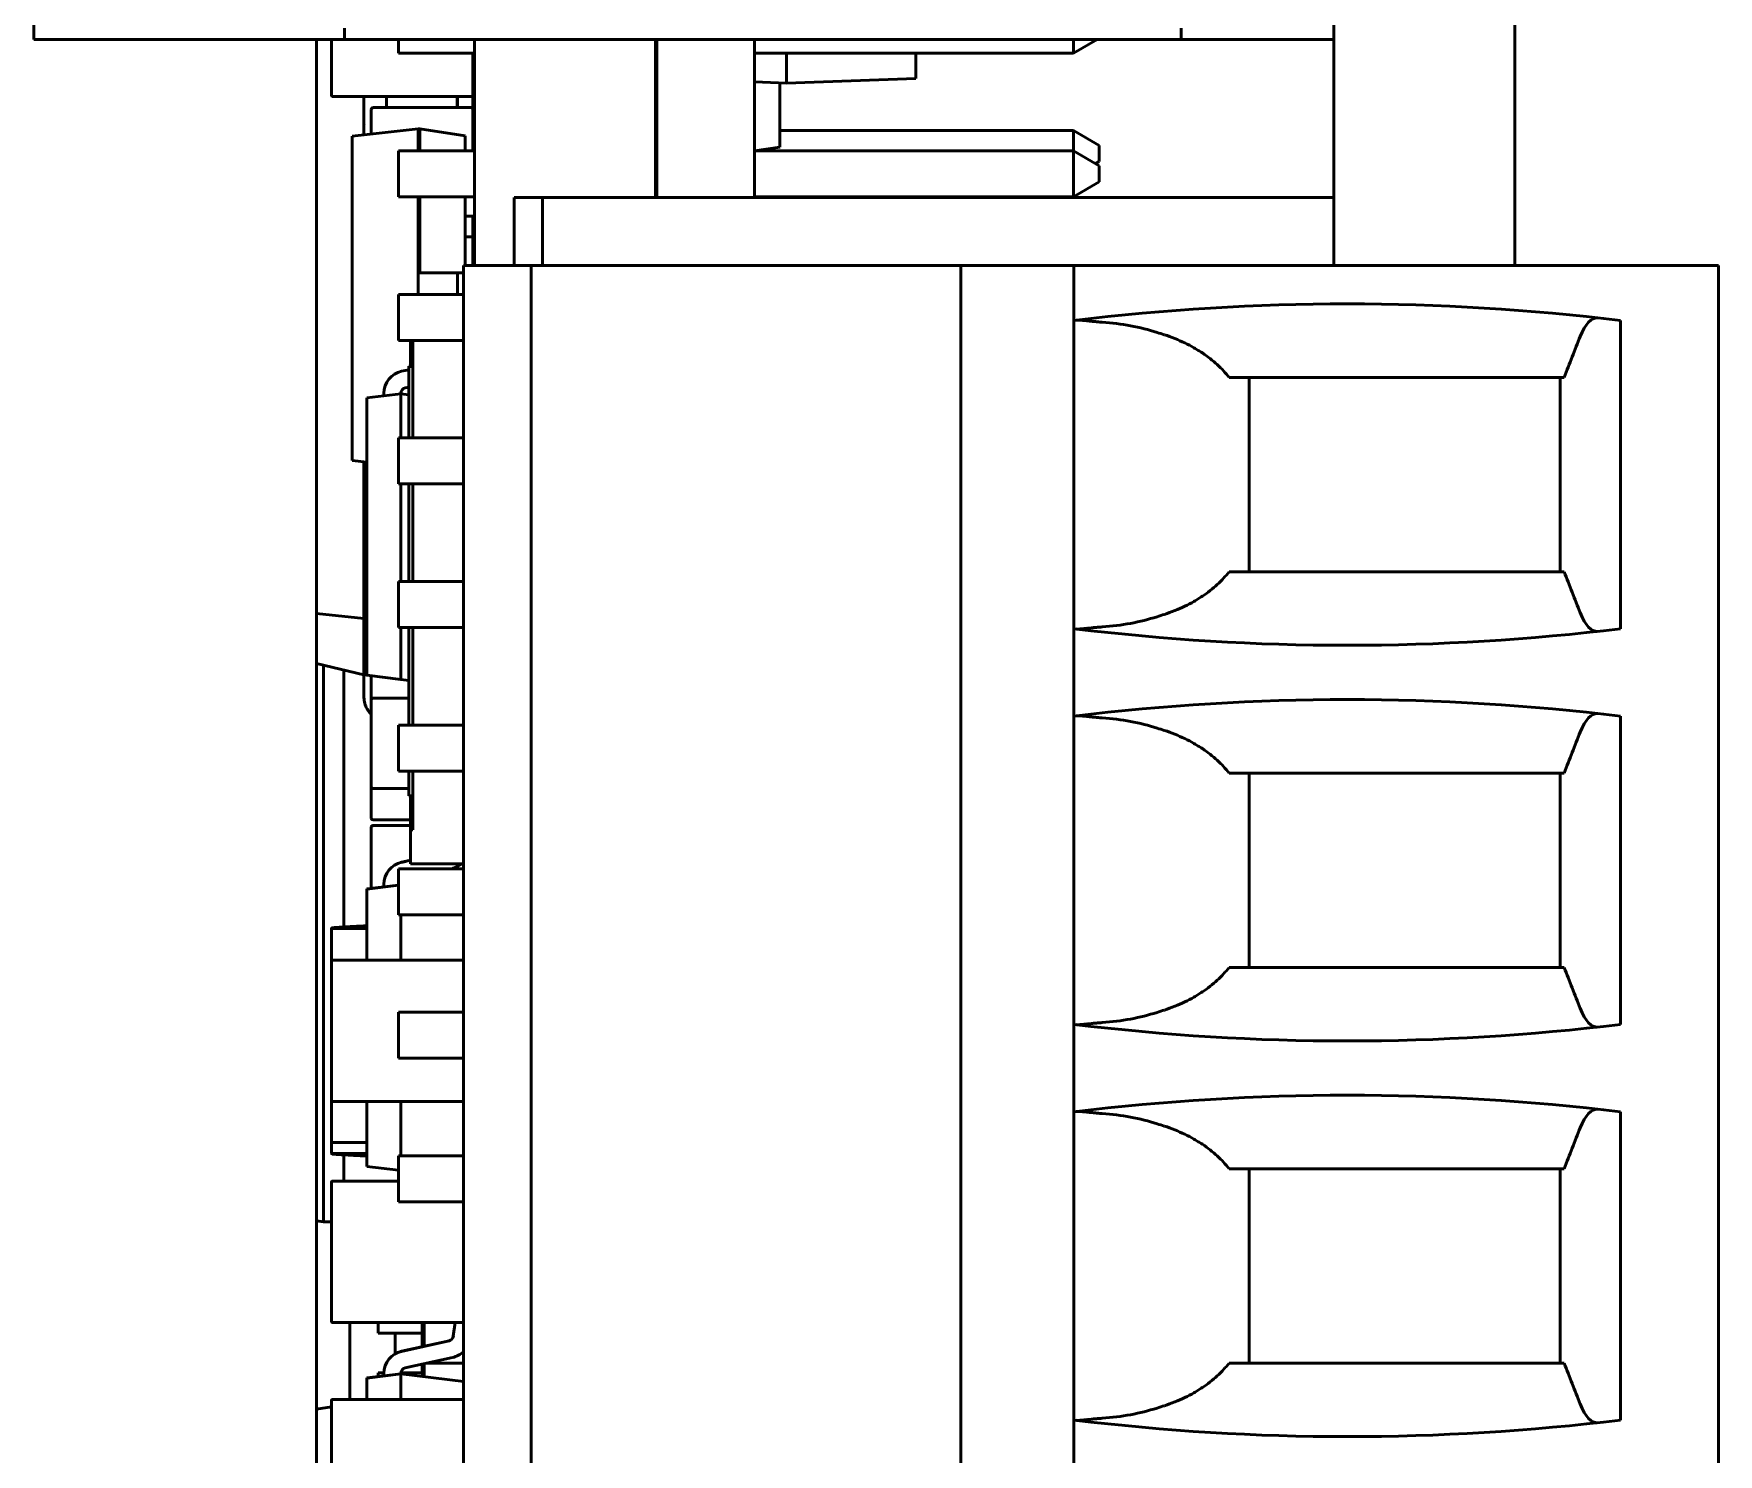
# Model space of a CAD drawing. Header units: millimetres. Extents: x 3118 to 4801, y 919 to 1849.
# Drawn here: x 3488.56 to 3503.46, y 1602.72 to 1615.29 of the extents above; entities that cross this region are included whole.
import ezdxf

# ---------------------------------------------------------------- set-up
doc = ezdxf.new("R2010")
doc.units = ezdxf.units.MM
doc.header["$LTSCALE"] = 1.8
doc.layers.add('외형선(ISO)', color=7, linetype='Continuous', lineweight=50)

msp = doc.modelspace()

# ---------------------------------------------------------------- linework, layer by layer
at = {"layer": '외형선(ISO)'}
for p, q in [((3501.66, 1640.527), (3501.66, 1613.237)), ((3488.56, 1615.237), (3488.56, 1618.512)), ((3500.06, 1615.237), (3500.06, 1616.437)), ((3491.31, 1615.237), (3491.31, 1615.337)), ((3498.71, 1615.237), (3498.71, 1615.337)), ((3488.56, 1615.237), (3491.31, 1615.237)), ((3491.06, 1615.237), (3491.06, 1595.227)), ((3491.195, 1615.237), (3491.195, 1614.737)), ((3491.31, 1615.237), (3492.11, 1615.237)), ((3491.786, 1615.237), (3491.786, 1615.114)), ((3492.11, 1615.237), (3497.91, 1615.237)), ((3492.457, 1613.237), (3492.457, 1615.237)), ((3494.06, 1613.837), (3494.06, 1615.237)), ((3494.072, 1615.237), (3494.072, 1613.837)), ((3494.935, 1615.237), (3494.935, 1613.837)), ((3497.755, 1615.237), (3497.755, 1615.114)), ((3497.967, 1615.237), (3497.755, 1615.114)), ((3497.91, 1615.237), (3498.71, 1615.237)), ((3498.71, 1615.237), (3500.06, 1615.237)), ((3500.06, 1613.837), (3500.06, 1615.237)), ((3492.457, 1615.114), (3491.786, 1615.114)), ((3492.445, 1614.737), (3492.445, 1615.114)), ((3494.072, 1615.114), (3494.06, 1615.114)), ((3497.755, 1615.114), (3494.935, 1615.114)), ((3495.218, 1615.114), (3495.218, 1614.851)), ((3496.361, 1615.114), (3496.361, 1614.89)), ((3496.361, 1614.89), (3495.218, 1614.851)), ((3492.44, 1614.732), (3491.2, 1614.732)), ((3491.481, 1614.732), (3491.481, 1614.491)), ((3491.681, 1614.732), (3491.681, 1614.633)), ((3492.306, 1614.732), (3492.306, 1614.633)), ((3492.308, 1614.633), (3492.308, 1614.732)), ((3492.445, 1614.737), (3492.445, 1614.617)), ((3494.935, 1614.86), (3495.218, 1614.851)), ((3495.16, 1614.853), (3495.16, 1614.282)), ((3491.545, 1614.617), (3491.545, 1614.617)), ((3491.545, 1614.401), (3491.545, 1614.617)), ((3492.429, 1614.633), (3491.561, 1614.633)), ((3491.561, 1614.633), (3492.429, 1614.633)), ((3491.561, 1614.633), (3491.561, 1614.633)), ((3492.429, 1614.633), (3491.561, 1614.633)), ((3491.561, 1614.633), (3491.561, 1614.633)), ((3492.429, 1614.633), (3492.429, 1614.633)), ((3492.429, 1614.633), (3492.429, 1614.633)), ((3492.445, 1614.617), (3492.445, 1614.617)), ((3492.445, 1614.617), (3492.445, 1614.251)), ((3491.377, 1614.382), (3491.961, 1614.447)), ((3491.961, 1614.446), (3491.377, 1614.382)), ((3491.481, 1614.394), (3491.481, 1614.49)), ((3491.484, 1614.497), (3491.484, 1614.497)), ((3491.961, 1614.447), (3491.974, 1614.447)), ((3491.961, 1614.446), (3491.961, 1614.447)), ((3491.974, 1614.446), (3491.961, 1614.446)), ((3491.961, 1614.446), (3491.961, 1614.251)), ((3491.974, 1614.447), (3492.377, 1614.384)), ((3491.974, 1614.446), (3491.974, 1614.447)), ((3491.974, 1614.446), (3491.974, 1614.251)), ((3492.377, 1614.384), (3491.974, 1614.446)), ((3492.445, 1614.5), (3492.445, 1614.5)), ((3492.455, 1614.251), (3492.455, 1614.49)), ((3495.16, 1614.431), (3497.755, 1614.431)), ((3497.755, 1614.431), (3495.16, 1614.431)), ((3495.16, 1614.43), (3497.755, 1614.43)), ((3497.755, 1614.43), (3495.16, 1614.43)), ((3497.755, 1614.431), (3497.755, 1614.43)), ((3497.755, 1614.431), (3497.755, 1614.431)), ((3497.983, 1614.299), (3497.755, 1614.431)), ((3497.755, 1614.431), (3497.983, 1614.299)), ((3497.755, 1614.43), (3497.755, 1614.251)), ((3497.755, 1614.43), (3497.755, 1614.43)), ((3497.755, 1614.43), (3497.983, 1614.298)), ((3497.983, 1614.298), (3497.755, 1614.43)), ((3491.377, 1611.511), (3491.377, 1614.382)), ((3491.377, 1614.382), (3491.377, 1614.382)), ((3492.377, 1614.384), (3492.377, 1614.251)), ((3492.377, 1614.384), (3492.377, 1614.384)), ((3495.16, 1614.282), (3494.938, 1614.251)), ((3497.983, 1614.299), (3497.983, 1614.299)), ((3497.983, 1614.299), (3497.983, 1614.298)), ((3497.983, 1614.298), (3497.983, 1614.298)), ((3497.983, 1614.298), (3497.983, 1614.156)), ((3492.457, 1614.251), (3491.786, 1614.251)), ((3491.786, 1614.251), (3492.457, 1614.251)), ((3491.786, 1614.251), (3491.786, 1613.844)), ((3491.786, 1614.251), (3491.786, 1614.251)), ((3491.786, 1614.251), (3492.457, 1614.251)), ((3492.457, 1614.251), (3491.786, 1614.251)), ((3491.786, 1614.251), (3491.786, 1614.251)), ((3491.786, 1614.251), (3491.786, 1614.251)), ((3494.072, 1614.251), (3494.06, 1614.251)), ((3494.06, 1614.251), (3494.072, 1614.251)), ((3494.06, 1614.251), (3494.072, 1614.251)), ((3494.072, 1614.251), (3494.06, 1614.251)), ((3494.935, 1614.251), (3497.755, 1614.251)), ((3497.755, 1614.251), (3494.935, 1614.251)), ((3494.935, 1614.251), (3497.755, 1614.251)), ((3497.755, 1614.251), (3494.935, 1614.251)), ((3497.755, 1614.251), (3497.755, 1613.844)), ((3497.755, 1614.251), (3497.755, 1614.251)), ((3497.755, 1614.251), (3497.983, 1614.119)), ((3497.755, 1614.251), (3497.755, 1614.251)), ((3497.755, 1614.251), (3497.983, 1614.119)), ((3497.983, 1614.119), (3497.755, 1614.251)), ((3497.755, 1614.251), (3497.755, 1614.251)), ((3497.983, 1614.119), (3497.755, 1614.251)), ((3497.983, 1614.156), (3497.952, 1614.138)), ((3497.983, 1614.119), (3497.983, 1614.119)), ((3497.983, 1614.119), (3497.983, 1614.119)), ((3497.983, 1614.119), (3497.983, 1614.119)), ((3497.983, 1614.119), (3497.983, 1613.976)), ((3497.983, 1613.976), (3497.755, 1613.844)), ((3492.457, 1613.844), (3491.786, 1613.844)), ((3491.961, 1613.844), (3491.961, 1613.171)), ((3491.974, 1613.844), (3491.974, 1613.171)), ((3492.377, 1613.844), (3492.377, 1613.237)), ((3492.81, 1613.837), (3493.06, 1613.837)), ((3492.81, 1613.237), (3492.81, 1613.837)), ((3493.06, 1613.237), (3493.06, 1613.837)), ((3493.06, 1613.837), (3493.16, 1613.837)), ((3500.06, 1613.837), (3493.16, 1613.837)), ((3494.072, 1613.844), (3494.06, 1613.844)), ((3494.071, 1613.844), (3494.07, 1613.837)), ((3497.755, 1613.844), (3494.935, 1613.844)), ((3500.06, 1613.837), (3500.06, 1613.237)), ((3492.445, 1613.672), (3492.445, 1613.237)), ((3492.445, 1613.49), (3492.377, 1613.49)), ((3492.445, 1613.49), (3492.377, 1613.49)), ((3492.445, 1613.49), (3492.425, 1613.49)), ((3492.425, 1613.49), (3492.425, 1613.49)), ((3492.445, 1613.49), (3492.425, 1613.49)), ((3492.445, 1613.49), (3492.445, 1613.49)), ((3492.445, 1613.237), (3492.445, 1613.49)), ((3492.445, 1613.49), (3492.445, 1613.49)), ((3492.445, 1613.49), (3492.445, 1613.49)), ((3492.36, 1613.237), (3492.66, 1613.237)), ((3492.36, 1599.037), (3492.36, 1613.237)), ((3492.66, 1613.237), (3492.96, 1613.237)), ((3492.96, 1599.037), (3492.96, 1613.237)), ((3492.96, 1613.237), (3496.76, 1613.237)), ((3496.76, 1599.037), (3496.76, 1613.237)), ((3496.76, 1613.237), (3497.26, 1613.237)), ((3497.26, 1613.237), (3497.46, 1613.237)), ((3497.46, 1613.237), (3497.76, 1613.237)), ((3497.76, 1613.237), (3503.46, 1613.237)), ((3497.76, 1613.237), (3497.76, 1599.037)), ((3503.46, 1613.237), (3503.46, 1599.037)), ((3491.974, 1613.171), (3491.961, 1613.171)), ((3491.961, 1612.981), (3491.961, 1613.171)), ((3492.111, 1613.171), (3491.974, 1613.171)), ((3492.36, 1613.171), (3492.307, 1613.171)), ((3492.307, 1612.981), (3492.307, 1613.171)), ((3492.36, 1612.981), (3491.786, 1612.981)), ((3491.786, 1612.981), (3492.36, 1612.981)), ((3491.786, 1612.981), (3491.786, 1612.574)), ((3491.786, 1612.981), (3491.786, 1612.981)), ((3491.786, 1612.981), (3492.36, 1612.981)), ((3492.36, 1612.981), (3491.786, 1612.981)), ((3491.786, 1612.981), (3491.786, 1612.981)), ((3491.786, 1612.981), (3491.786, 1612.981)), ((3502.595, 1612.751), (3502.595, 1610.024)), ((3492.36, 1612.574), (3491.786, 1612.574)), ((3491.892, 1612.574), (3491.892, 1612.344)), ((3491.912, 1612.344), (3491.912, 1612.574)), ((3491.877, 1612.345), (3491.892, 1612.345)), ((3491.877, 1612.344), (3491.877, 1612.345)), ((3491.912, 1612.344), (3491.877, 1612.344)), ((3491.877, 1612.344), (3491.877, 1611.711)), ((3491.892, 1612.344), (3491.912, 1612.344)), ((3491.912, 1611.711), (3491.912, 1612.344)), ((3491.813, 1612.301), (3491.877, 1612.315)), ((3491.813, 1612.301), (3491.877, 1612.315)), ((3491.813, 1612.301), (3491.877, 1612.315)), ((3491.813, 1612.301), (3491.877, 1612.315)), ((3491.813, 1612.301), (3491.877, 1612.315)), ((3491.813, 1612.301), (3491.877, 1612.315)), ((3491.813, 1612.301), (3491.877, 1612.315)), ((3491.813, 1612.301), (3491.877, 1612.315)), ((3499.31, 1610.527), (3499.31, 1612.247)), ((3502.06, 1610.527), (3502.06, 1612.247)), ((3491.507, 1612.065), (3491.807, 1612.101)), ((3491.507, 1612.065), (3491.657, 1612.084)), ((3491.507, 1609.612), (3491.507, 1612.065)), ((3491.507, 1612.065), (3491.507, 1612.065)), ((3491.657, 1612.106), (3491.657, 1612.106)), ((3491.657, 1612.083), (3491.657, 1612.106)), ((3491.657, 1612.106), (3491.657, 1612.106)), ((3491.657, 1612.106), (3491.657, 1612.106)), ((3491.657, 1612.106), (3491.657, 1612.106)), ((3491.657, 1612.106), (3491.657, 1612.106)), ((3491.657, 1612.106), (3491.657, 1612.106)), ((3491.657, 1612.106), (3491.657, 1612.106)), ((3491.657, 1612.083), (3491.807, 1612.101)), ((3491.807, 1612.101), (3491.807, 1612.106)), ((3491.877, 1612.093), (3491.807, 1612.102)), ((3491.807, 1612.101), (3491.807, 1612.101)), ((3491.877, 1612.093), (3491.807, 1612.101)), ((3491.807, 1612.101), (3491.807, 1611.711)), ((3491.846, 1612.154), (3491.877, 1612.161)), ((3492.36, 1611.711), (3491.786, 1611.711)), ((3491.786, 1611.711), (3492.36, 1611.711)), ((3491.786, 1611.711), (3491.786, 1611.304)), ((3491.786, 1611.711), (3491.786, 1611.711)), ((3491.786, 1611.711), (3492.36, 1611.711)), ((3492.36, 1611.711), (3491.786, 1611.711)), ((3491.786, 1611.711), (3491.786, 1611.711)), ((3491.786, 1611.711), (3491.786, 1611.711)), ((3491.377, 1611.511), (3491.507, 1611.496)), ((3491.481, 1611.499), (3491.481, 1610.115)), ((3492.36, 1611.304), (3491.786, 1611.304)), ((3491.807, 1611.304), (3491.807, 1610.441)), ((3491.877, 1611.304), (3491.877, 1610.441)), ((3491.912, 1610.441), (3491.912, 1611.304)), ((3492.36, 1610.441), (3491.786, 1610.441)), ((3491.786, 1610.441), (3492.36, 1610.441)), ((3491.786, 1610.441), (3491.786, 1610.034)), ((3491.786, 1610.441), (3491.786, 1610.441)), ((3491.786, 1610.441), (3492.36, 1610.441)), ((3492.36, 1610.441), (3491.786, 1610.441)), ((3491.786, 1610.441), (3491.786, 1610.441)), ((3491.786, 1610.441), (3491.786, 1610.441)), ((3491.481, 1610.115), (3491.06, 1610.157)), ((3491.481, 1610.115), (3491.481, 1609.615)), ((3491.507, 1610.115), (3491.481, 1610.115)), ((3492.36, 1610.034), (3491.786, 1610.034)), ((3491.807, 1610.034), (3491.807, 1609.575)), ((3491.877, 1610.034), (3491.877, 1609.171)), ((3491.912, 1609.171), (3491.912, 1610.034)), ((3491.481, 1609.615), (3491.06, 1609.716)), ((3491.123, 1609.701), (3491.123, 1604.777)), ((3491.303, 1607.385), (3491.303, 1609.658)), ((3491.481, 1609.615), (3491.507, 1609.615)), ((3491.481, 1609.415), (3491.481, 1609.615)), ((3491.807, 1609.575), (3491.507, 1609.612)), ((3491.545, 1609.394), (3491.545, 1609.607)), ((3491.807, 1609.575), (3491.877, 1609.566)), ((3491.545, 1609.394), (3491.545, 1609.394)), ((3491.545, 1608.626), (3491.545, 1609.394)), ((3491.877, 1609.41), (3491.561, 1609.41)), ((3491.561, 1609.41), (3491.877, 1609.41)), ((3491.561, 1609.41), (3491.561, 1609.41)), ((3491.877, 1609.41), (3491.561, 1609.41)), ((3491.561, 1609.41), (3491.561, 1609.41)), ((3502.595, 1609.251), (3502.595, 1606.524)), ((3492.36, 1609.171), (3491.786, 1609.171)), ((3491.786, 1609.171), (3492.36, 1609.171)), ((3491.786, 1609.171), (3491.786, 1608.764)), ((3491.786, 1609.171), (3491.786, 1609.171)), ((3491.786, 1609.171), (3492.36, 1609.171)), ((3492.36, 1609.171), (3491.786, 1609.171)), ((3491.786, 1609.171), (3491.786, 1609.171)), ((3491.786, 1609.171), (3491.786, 1609.171)), ((3492.36, 1608.764), (3491.786, 1608.764)), ((3491.877, 1608.764), (3491.877, 1608.544)), ((3491.912, 1608.544), (3491.912, 1608.764)), ((3491.545, 1608.348), (3491.545, 1608.626)), ((3491.561, 1608.61), (3491.877, 1608.61)), ((3499.31, 1607.027), (3499.31, 1608.747)), ((3502.06, 1607.027), (3502.06, 1608.747)), ((3491.877, 1608.544), (3491.912, 1608.544)), ((3491.892, 1608.244), (3491.892, 1608.544)), ((3491.912, 1608.244), (3491.912, 1608.544)), ((3491.892, 1608.332), (3491.561, 1608.332)), ((3491.545, 1608.268), (3491.545, 1608.268)), ((3491.545, 1607.726), (3491.545, 1608.267)), ((3491.892, 1608.284), (3491.561, 1608.284)), ((3491.561, 1608.284), (3491.892, 1608.284)), ((3491.561, 1608.284), (3491.561, 1608.284)), ((3491.892, 1608.284), (3491.561, 1608.284)), ((3491.561, 1608.284), (3491.561, 1608.283)), ((3491.892, 1608.244), (3491.912, 1608.244)), ((3491.892, 1608.244), (3491.892, 1607.944)), ((3491.892, 1608.244), (3491.912, 1608.244)), ((3491.892, 1608.244), (3491.892, 1608.244)), ((3492.36, 1607.901), (3491.786, 1607.901)), ((3491.786, 1607.901), (3492.36, 1607.901)), ((3491.786, 1607.901), (3491.786, 1607.494)), ((3491.786, 1607.901), (3491.786, 1607.901)), ((3491.786, 1607.901), (3492.36, 1607.901)), ((3492.36, 1607.901), (3491.786, 1607.901)), ((3491.786, 1607.901), (3491.786, 1607.901)), ((3491.786, 1607.901), (3491.786, 1607.901)), ((3491.813, 1607.958), (3491.892, 1607.975)), ((3491.813, 1607.957), (3491.892, 1607.975)), ((3491.813, 1607.958), (3491.892, 1607.975)), ((3491.813, 1607.958), (3491.892, 1607.975)), ((3491.813, 1607.958), (3491.892, 1607.975)), ((3491.813, 1607.958), (3491.892, 1607.975)), ((3491.813, 1607.958), (3491.892, 1607.975)), ((3491.813, 1607.958), (3491.892, 1607.975)), ((3491.892, 1607.944), (3492.36, 1607.944)), ((3492.251, 1607.901), (3492.265, 1607.904)), ((3491.507, 1607.721), (3491.786, 1607.755)), ((3491.507, 1607.722), (3491.657, 1607.74)), ((3491.507, 1607.721), (3491.507, 1607.722)), ((3491.507, 1607.092), (3491.507, 1607.721)), ((3491.657, 1607.762), (3491.657, 1607.763)), ((3491.657, 1607.763), (3491.657, 1607.763)), ((3491.657, 1607.763), (3491.657, 1607.763)), ((3491.657, 1607.762), (3491.657, 1607.762)), ((3491.657, 1607.74), (3491.657, 1607.762)), ((3491.657, 1607.762), (3491.657, 1607.762)), ((3491.657, 1607.762), (3491.657, 1607.762)), ((3491.657, 1607.762), (3491.657, 1607.762)), ((3491.657, 1607.74), (3491.786, 1607.755)), ((3492.36, 1607.494), (3491.786, 1607.494)), ((3491.807, 1607.494), (3491.807, 1607.092)), ((3491.195, 1607.373), (3491.195, 1607.372)), ((3491.195, 1607.372), (3491.195, 1607.087)), ((3491.2, 1607.372), (3491.507, 1607.372)), ((3491.195, 1607.087), (3491.195, 1605.847)), ((3492.36, 1607.092), (3491.2, 1607.092)), ((3491.2, 1607.092), (3491.2, 1607.092)), ((3491.2, 1607.092), (3492.36, 1607.092)), ((3492.36, 1606.631), (3491.786, 1606.631)), ((3491.786, 1606.631), (3491.786, 1606.224)), ((3491.786, 1606.631), (3491.786, 1606.631)), ((3491.786, 1606.631), (3492.36, 1606.631)), ((3491.786, 1606.631), (3491.786, 1606.631)), ((3491.786, 1606.631), (3492.36, 1606.631)), ((3492.36, 1606.631), (3491.786, 1606.631)), ((3491.786, 1606.631), (3491.786, 1606.631)), ((3492.36, 1606.224), (3491.786, 1606.224)), ((3491.195, 1605.847), (3491.195, 1605.485)), ((3491.2, 1605.842), (3492.36, 1605.842)), ((3491.507, 1605.268), (3491.507, 1605.842)), ((3491.807, 1605.842), (3491.807, 1605.361)), ((3502.595, 1605.751), (3502.595, 1603.024)), ((3491.195, 1605.485), (3491.195, 1605.382)), ((3491.507, 1605.48), (3491.2, 1605.48)), ((3491.507, 1605.382), (3491.2, 1605.382)), ((3491.303, 1605.137), (3491.303, 1605.369)), ((3492.36, 1605.361), (3491.786, 1605.361)), ((3491.786, 1605.361), (3491.786, 1605.361)), ((3491.786, 1605.361), (3491.786, 1605.361)), ((3491.786, 1605.361), (3491.786, 1605.361)), ((3491.786, 1605.361), (3491.786, 1604.954)), ((3491.786, 1605.361), (3492.36, 1605.361)), ((3492.36, 1605.361), (3491.786, 1605.361)), ((3491.786, 1605.361), (3492.36, 1605.361)), ((3491.786, 1605.234), (3491.507, 1605.268)), ((3499.31, 1603.527), (3499.31, 1605.247)), ((3502.06, 1603.527), (3502.06, 1605.247)), ((3491.195, 1605.132), (3491.195, 1603.892)), ((3491.786, 1605.137), (3491.2, 1605.137)), ((3491.2, 1605.137), (3491.2, 1605.137)), ((3491.2, 1605.137), (3491.786, 1605.137)), ((3492.36, 1604.954), (3491.786, 1604.954)), ((3491.123, 1604.777), (3491.06, 1604.785)), ((3491.123, 1604.777), (3491.195, 1604.777)), ((3491.2, 1603.887), (3492.36, 1603.887)), ((3491.357, 1603.206), (3491.357, 1603.887)), ((3491.607, 1603.791), (3491.607, 1603.887)), ((3491.995, 1603.887), (3491.995, 1603.672)), ((3492.014, 1603.676), (3492.014, 1603.887)), ((3492.271, 1603.767), (3492.288, 1603.887)), ((3491.757, 1603.791), (3491.757, 1603.61)), ((3491.813, 1603.631), (3492.233, 1603.725)), ((3491.813, 1603.631), (3492.233, 1603.725)), ((3491.813, 1603.632), (3492.233, 1603.725)), ((3491.813, 1603.632), (3492.233, 1603.725)), ((3491.813, 1603.632), (3492.233, 1603.725)), ((3491.813, 1603.632), (3492.233, 1603.725)), ((3491.813, 1603.632), (3492.233, 1603.725)), ((3491.813, 1603.632), (3492.233, 1603.725)), ((3491.995, 1603.791), (3491.848, 1603.791)), ((3491.846, 1603.485), (3492.265, 1603.578)), ((3491.507, 1603.395), (3491.807, 1603.432)), ((3491.507, 1603.396), (3491.657, 1603.414)), ((3491.507, 1603.395), (3491.507, 1603.396)), ((3491.507, 1603.206), (3491.507, 1603.395)), ((3491.607, 1603.441), (3491.657, 1603.441)), ((3491.607, 1603.408), (3491.607, 1603.441)), ((3491.657, 1603.437), (3491.657, 1603.437)), ((3491.657, 1603.436), (3491.657, 1603.437)), ((3491.657, 1603.436), (3491.657, 1603.436)), ((3491.657, 1603.414), (3491.657, 1603.436)), ((3491.657, 1603.436), (3491.657, 1603.436)), ((3491.657, 1603.436), (3491.657, 1603.436)), ((3491.657, 1603.436), (3491.657, 1603.436)), ((3491.657, 1603.436), (3491.657, 1603.436)), ((3491.657, 1603.414), (3491.807, 1603.432)), ((3491.807, 1603.432), (3491.807, 1603.436)), ((3492.36, 1603.365), (3491.807, 1603.433)), ((3491.807, 1603.432), (3491.807, 1603.432)), ((3492.36, 1603.364), (3491.807, 1603.432)), ((3491.807, 1603.432), (3491.807, 1603.206)), ((3491.995, 1603.441), (3491.848, 1603.441)), ((3491.853, 1603.441), (3491.995, 1603.441)), ((3491.995, 1603.409), (3491.995, 1603.518)), ((3492.014, 1603.407), (3492.014, 1603.522)), ((3492.36, 1603.528), (3492.041, 1603.528)), ((3491.06, 1603.121), (3491.195, 1603.14)), ((3491.195, 1603.14), (3491.06, 1603.121)), ((3491.195, 1603.201), (3491.195, 1601.961)), ((3492.36, 1603.206), (3491.2, 1603.206)), ((3491.2, 1603.206), (3491.2, 1603.206)), ((3491.2, 1603.206), (3492.36, 1603.206))]:
    msp.add_line(p, q, dxfattribs=at)
for centre, radius, start, end in [((3491.561, 1614.617), 0.016, 90, 180), ((3491.561, 1614.617), 0.016, 90, 180), ((3492.429, 1614.617), 0.016, 0, 90), ((3492.429, 1614.617), 0.016, 0, 90), ((3491.491, 1614.49), 0.01, 134.6371, 179.9989), ((3492.445, 1614.49), 0.01, 360, 89.8218), ((3500.18, 1592.897), 20, 83.062, 96.9498), ((3491.857, 1612.106), 0.2, 102.5361, 180), ((3491.857, 1612.106), 0.2, 102.5361, 180), ((3491.857, 1612.106), 0.2, 102.5361, 180), ((3491.857, 1612.106), 0.2, 102.5361, 180), ((3491.857, 1612.106), 0.2, 102.5361, 180), ((3491.857, 1612.106), 0.2, 102.5361, 180), ((3491.857, 1612.106), 0.2, 102.5361, 180), ((3491.857, 1612.106), 0.2, 102.5361, 180), ((3491.857, 1612.106), 0.05, 102.5361, 180), ((3500.18, 1629.877), 20, 263.0502, 276.938), ((3491.561, 1609.394), 0.016, 90, 180), ((3491.561, 1609.394), 0.016, 90, 180), ((3500.18, 1589.397), 20, 83.062, 96.9498), ((3491.561, 1608.626), 0.016, 180, 270), ((3491.561, 1608.348), 0.016, 180, 270), ((3491.561, 1608.268), 0.016, 90, 180), ((3491.561, 1608.267), 0.016, 90, 180), ((3491.857, 1607.762), 0.2, 102.5361, 180), ((3491.857, 1607.762), 0.2, 102.5361, 180), ((3491.857, 1607.762), 0.2, 102.5361, 180), ((3491.857, 1607.763), 0.2, 102.5361, 180), ((3491.857, 1607.762), 0.2, 102.5361, 180), ((3491.857, 1607.763), 0.2, 102.5361, 180), ((3491.857, 1607.763), 0.2, 102.5361, 180), ((3491.857, 1607.762), 0.2, 102.5361, 180), ((3492.222, 1608.1), 0.2, 282.5361, 309.1219), ((3500.18, 1626.377), 20, 263.0502, 276.938), ((3491.2, 1605.847), 0.005, 180, 270.0199), ((3500.18, 1585.897), 20, 83.062, 96.9498), ((3491.2, 1603.892), 0.005, 180, 270.0199), ((3492.222, 1603.774), 0.05, 282.5361, 352), ((3492.222, 1603.773), 0.05, 282.5361, 352), ((3492.222, 1603.774), 0.05, 282.5361, 352), ((3492.222, 1603.774), 0.05, 282.5361, 352), ((3492.222, 1603.774), 0.05, 282.5361, 352), ((3492.222, 1603.774), 0.05, 282.5361, 352), ((3492.222, 1603.774), 0.05, 282.5361, 352), ((3492.222, 1603.774), 0.05, 282.5361, 352), ((3491.857, 1603.436), 0.2, 102.5361, 180), ((3491.857, 1603.436), 0.2, 102.5361, 180), ((3491.857, 1603.436), 0.2, 102.5361, 180), ((3491.857, 1603.436), 0.2, 102.5361, 180), ((3491.857, 1603.437), 0.2, 102.5361, 180), ((3491.857, 1603.437), 0.2, 102.5361, 180), ((3491.857, 1603.436), 0.2, 102.5361, 180), ((3491.857, 1603.436), 0.2, 102.5361, 180), ((3492.222, 1603.773), 0.2, 282.5361, 313.477), ((3491.857, 1603.436), 0.05, 102.5361, 180), ((3500.18, 1622.877), 20, 263.0502, 276.938)]:
    msp.add_arc(centre, radius, start, end, dxfattribs=at)
for centre, major_axis, ratio, start_param, end_param in [((3502.392, 1611.767), (-0.008, 1.007), 0.265469, 6.251531, 6.862917), ((3497.599, 1611.626), (-1.662, -0.285), 0.648616, 4.035739, 4.353534), ((3490.931, 1592.897), (-22.877, 0), 0.914642, 4.372426, 4.375396), ((3497.599, 1611.149), (-1.662, 0.285), 0.648616, 1.929651, 2.247447), ((3490.931, 1629.877), (-22.877, 0), 0.914642, 1.907789, 1.910759), ((3502.392, 1611.007), (-0.008, -1.007), 0.265469, 5.703454, 6.31484), ((3497.599, 1608.126), (-1.662, -0.285), 0.648616, 4.035739, 4.353534), ((3502.392, 1608.267), (-0.008, 1.007), 0.265469, 6.251531, 6.862917), ((3490.931, 1589.397), (-22.877, 0), 0.914642, 4.372426, 4.375396), ((3497.599, 1607.649), (-1.662, 0.285), 0.648616, 1.929651, 2.247447), ((3490.931, 1626.377), (-22.877, 0), 0.914642, 1.907789, 1.910759), ((3502.392, 1607.507), (-0.008, -1.007), 0.265469, 5.703454, 6.31484), ((3502.392, 1604.767), (-0.008, 1.007), 0.265469, 6.251531, 6.862917), ((3497.599, 1604.626), (-1.662, -0.285), 0.648616, 4.035739, 4.353534), ((3490.931, 1585.897), (-22.877, 0), 0.914642, 4.372426, 4.375396), ((3737.629, 1852.107), (-246.43, -246.73), 0.000136, 0.000157, 0.001646), ((3491.857, 1603.791), (-0.25, 0), 0.00019, 0, 1.53589), ((3491.857, 1603.441), (-0.25, 0), 0.00019, 0, 0.643865), ((3491.857, 1603.441), (0.1, 0), 0.00019, 4.191682, 4.677482), ((3491.857, 1603.441), (-0.25, 0), 0.00019, 1.37045, 1.53589), ((3497.599, 1604.149), (-1.662, 0.285), 0.648616, 1.929651, 2.247447), ((3490.931, 1622.877), (-22.877, 0), 0.914642, 1.907789, 1.910759), ((3502.392, 1604.007), (-0.008, -1.007), 0.265469, 5.703454, 6.31484)]:
    msp.add_ellipse(centre, major_axis=major_axis, ratio=ratio, start_param=start_param, end_param=end_param, dxfattribs=at)
for points, knots in [([(3491.195, 1614.737), (3491.195, 1614.737), (3491.195, 1614.737), (3491.195, 1614.737), (3491.195, 1614.735), (3491.197, 1614.732), (3491.2, 1614.732)], [-0.0000046349, -0.0000046349, -0.0000046349, -0.0000046349, 0.0000103556, 0.0000103556, 0.0000103556, 0.0009547571, 0.0009547571, 0.0009547571, 0.0009547571]), ([(3492.44, 1614.732), (3492.441, 1614.732), (3492.443, 1614.733), (3492.443, 1614.734), (3492.444, 1614.735), (3492.444, 1614.735), (3492.444, 1614.736), (3492.444, 1614.736), (3492.445, 1614.736), (3492.445, 1614.737), (3492.445, 1614.737), (3492.445, 1614.737), (3492.445, 1614.737), (3492.445, 1614.737), (3492.445, 1614.737), (3492.445, 1614.737), (3492.445, 1614.737), (3492.445, 1614.737), (3492.445, 1614.737), (3492.445, 1614.737), (3492.445, 1614.737), (3492.445, 1614.737)], [0.000000157, 0.000000157, 0.000000157, 0.000000157, 0.0004739493, 0.0004739493, 0.0004739493, 0.0007108454, 0.0007108454, 0.0007108454, 0.0008292935, 0.0008292935, 0.0008292935, 0.0008885175, 0.0008885175, 0.0008885175, 0.0009181295, 0.0009181295, 0.0009181295, 0.0009329355, 0.0009329355, 0.0009329355, 0.0009477415, 0.0009477415, 0.0009477415, 0.0009477415]), ([(3498.01, 1612.735), (3497.996, 1612.736), (3497.982, 1612.737), (3497.969, 1612.738), (3497.963, 1612.739), (3497.957, 1612.739), (3497.95, 1612.74), (3497.944, 1612.74), (3497.938, 1612.741), (3497.932, 1612.742), (3497.92, 1612.743), (3497.909, 1612.744), (3497.898, 1612.745), (3497.887, 1612.746), (3497.876, 1612.748), (3497.866, 1612.749), (3497.856, 1612.75), (3497.847, 1612.75), (3497.839, 1612.751), (3497.834, 1612.752), (3497.83, 1612.752), (3497.826, 1612.752), (3497.822, 1612.753), (3497.819, 1612.753), (3497.815, 1612.753), (3497.808, 1612.753), (3497.801, 1612.754), (3497.795, 1612.754), (3497.789, 1612.754), (3497.784, 1612.753), (3497.78, 1612.753)], [0.125716, 0.125716, 0.125716, 0.125716, 0.1735105, 0.1735105, 0.1735105, 0.1972868, 0.1972868, 0.1972868, 0.2211022, 0.2211022, 0.2211022, 0.2689459, 0.2689459, 0.2689459, 0.3168849, 0.3168849, 0.3168849, 0.3646899, 0.3646899, 0.3646899, 0.3884782, 0.3884782, 0.3884782, 0.4122764, 0.4122764, 0.4122764, 0.46011, 0.46011, 0.46011, 0.5080516, 0.5080516, 0.5080516, 0.5080516]), ([(3498.56, 1612.624), (3498.591, 1612.614), (3498.623, 1612.603), (3498.653, 1612.59), (3498.683, 1612.578), (3498.712, 1612.565), (3498.74, 1612.552), (3498.768, 1612.538), (3498.796, 1612.524), (3498.822, 1612.509), (3498.835, 1612.502), (3498.847, 1612.494), (3498.86, 1612.486), (3498.872, 1612.479), (3498.884, 1612.471), (3498.896, 1612.463), (3498.92, 1612.447), (3498.943, 1612.43), (3498.965, 1612.413), (3498.987, 1612.396), (3499.007, 1612.378), (3499.027, 1612.36), (3499.047, 1612.342), (3499.066, 1612.324), (3499.083, 1612.305), (3499.101, 1612.286), (3499.117, 1612.267), (3499.133, 1612.247)], [0.1451984, 0.1451984, 0.1451984, 0.1451984, 0.2603351, 0.2603351, 0.2603351, 0.3755929, 0.3755929, 0.3755929, 0.4905301, 0.4905301, 0.4905301, 0.5477255, 0.5477255, 0.5477255, 0.6048945, 0.6048945, 0.6048945, 0.7195328, 0.7195328, 0.7195328, 0.8344442, 0.8344442, 0.8344442, 0.9494087, 0.9494087, 0.9494087, 1.0641462, 1.0641462, 1.0641462, 1.0641462]), ([(3502.239, 1612.609), (3502.227, 1612.579), (3502.215, 1612.549), (3502.203, 1612.519), (3502.191, 1612.489), (3502.179, 1612.458), (3502.167, 1612.428), (3502.155, 1612.398), (3502.144, 1612.368), (3502.132, 1612.338), (3502.12, 1612.308), (3502.108, 1612.277), (3502.096, 1612.247)], [27.3487746, 27.3487746, 27.3487746, 27.3487746, 27.5141397, 27.5141397, 27.5141397, 27.6795053, 27.6795053, 27.6795053, 27.8448716, 27.8448716, 27.8448716, 28.0102384, 28.0102384, 28.0102384, 28.0102384]), ([(3499.133, 1610.527), (3499.117, 1610.508), (3499.101, 1610.489), (3499.083, 1610.47), (3499.066, 1610.451), (3499.047, 1610.432), (3499.027, 1610.414), (3499.007, 1610.396), (3498.987, 1610.379), (3498.965, 1610.361), (3498.943, 1610.344), (3498.92, 1610.328), (3498.896, 1610.312), (3498.884, 1610.304), (3498.872, 1610.296), (3498.86, 1610.288), (3498.847, 1610.28), (3498.835, 1610.273), (3498.822, 1610.265), (3498.796, 1610.25), (3498.768, 1610.236), (3498.74, 1610.223), (3498.712, 1610.209), (3498.683, 1610.196), (3498.653, 1610.184), (3498.623, 1610.172), (3498.591, 1610.161), (3498.56, 1610.15)], [0.5896293, 0.5896293, 0.5896293, 0.5896293, 0.7043669, 0.7043669, 0.7043669, 0.8193314, 0.8193314, 0.8193314, 0.9342428, 0.9342428, 0.9342428, 1.048881, 1.048881, 1.048881, 1.1060499, 1.1060499, 1.1060499, 1.1632454, 1.1632454, 1.1632454, 1.2781827, 1.2781827, 1.2781827, 1.3934405, 1.3934405, 1.3934405, 1.5085772, 1.5085772, 1.5085772, 1.5085772]), ([(3502.096, 1610.527), (3502.108, 1610.497), (3502.12, 1610.467), (3502.132, 1610.437), (3502.144, 1610.407), (3502.155, 1610.376), (3502.167, 1610.346), (3502.179, 1610.316), (3502.191, 1610.286), (3502.203, 1610.256), (3502.215, 1610.226), (3502.227, 1610.196), (3502.239, 1610.165)], [11.3358505, 11.3358505, 11.3358505, 11.3358505, 11.5012174, 11.5012174, 11.5012174, 11.6665836, 11.6665836, 11.6665836, 11.8319493, 11.8319493, 11.8319493, 11.9973143, 11.9973143, 11.9973143, 11.9973143]), ([(3497.78, 1610.022), (3497.784, 1610.021), (3497.789, 1610.021), (3497.795, 1610.021), (3497.801, 1610.021), (3497.808, 1610.021), (3497.815, 1610.022), (3497.819, 1610.022), (3497.822, 1610.022), (3497.826, 1610.022), (3497.83, 1610.023), (3497.834, 1610.023), (3497.839, 1610.023), (3497.847, 1610.024), (3497.856, 1610.025), (3497.866, 1610.026), (3497.876, 1610.027), (3497.887, 1610.028), (3497.898, 1610.029), (3497.909, 1610.03), (3497.92, 1610.032), (3497.932, 1610.033), (3497.938, 1610.033), (3497.944, 1610.034), (3497.95, 1610.035), (3497.957, 1610.035), (3497.963, 1610.036), (3497.969, 1610.036), (3497.982, 1610.037), (3497.996, 1610.039), (3498.01, 1610.039)], [0.0672172, 0.0672172, 0.0672172, 0.0672172, 0.1151588, 0.1151588, 0.1151588, 0.1629924, 0.1629924, 0.1629924, 0.1867906, 0.1867906, 0.1867906, 0.2105789, 0.2105789, 0.2105789, 0.2583839, 0.2583839, 0.2583839, 0.3063229, 0.3063229, 0.3063229, 0.3541665, 0.3541665, 0.3541665, 0.377982, 0.377982, 0.377982, 0.4017583, 0.4017583, 0.4017583, 0.4495528, 0.4495528, 0.4495528, 0.4495528]), ([(3491.545, 1609.268), (3491.543, 1609.27), (3491.541, 1609.272), (3491.527, 1609.286), (3491.517, 1609.3), (3491.499, 1609.33), (3491.492, 1609.346), (3491.483, 1609.38), (3491.481, 1609.397), (3491.481, 1609.415)], [5.4632099, 5.4632099, 5.4632099, 5.4632099, 5.4989384, 5.4989384, 5.760354, 5.760354, 6.0217697, 6.0217697, 6.2831853, 6.2831853, 6.2831853, 6.2831853]), ([(3498.01, 1609.235), (3497.996, 1609.236), (3497.982, 1609.237), (3497.969, 1609.238), (3497.963, 1609.239), (3497.957, 1609.239), (3497.95, 1609.24), (3497.944, 1609.24), (3497.938, 1609.241), (3497.932, 1609.242), (3497.92, 1609.243), (3497.909, 1609.244), (3497.898, 1609.245), (3497.887, 1609.246), (3497.876, 1609.248), (3497.866, 1609.249), (3497.856, 1609.25), (3497.847, 1609.25), (3497.839, 1609.251), (3497.834, 1609.252), (3497.83, 1609.252), (3497.826, 1609.252), (3497.822, 1609.253), (3497.819, 1609.253), (3497.815, 1609.253), (3497.808, 1609.253), (3497.801, 1609.254), (3497.795, 1609.254), (3497.789, 1609.254), (3497.784, 1609.253), (3497.78, 1609.253)], [0.125716, 0.125716, 0.125716, 0.125716, 0.1735105, 0.1735105, 0.1735105, 0.1972868, 0.1972868, 0.1972868, 0.2211022, 0.2211022, 0.2211022, 0.2689459, 0.2689459, 0.2689459, 0.3168849, 0.3168849, 0.3168849, 0.3646899, 0.3646899, 0.3646899, 0.3884782, 0.3884782, 0.3884782, 0.4122764, 0.4122764, 0.4122764, 0.46011, 0.46011, 0.46011, 0.5080516, 0.5080516, 0.5080516, 0.5080516]), ([(3498.56, 1609.124), (3498.591, 1609.114), (3498.623, 1609.103), (3498.653, 1609.09), (3498.683, 1609.078), (3498.712, 1609.065), (3498.74, 1609.052), (3498.768, 1609.038), (3498.796, 1609.024), (3498.822, 1609.009), (3498.835, 1609.002), (3498.847, 1608.994), (3498.86, 1608.986), (3498.872, 1608.979), (3498.884, 1608.971), (3498.896, 1608.963), (3498.92, 1608.947), (3498.943, 1608.93), (3498.965, 1608.913), (3498.987, 1608.896), (3499.007, 1608.878), (3499.027, 1608.86), (3499.047, 1608.842), (3499.066, 1608.824), (3499.083, 1608.805), (3499.101, 1608.786), (3499.117, 1608.767), (3499.133, 1608.747)], [0.1451984, 0.1451984, 0.1451984, 0.1451984, 0.2603351, 0.2603351, 0.2603351, 0.3755929, 0.3755929, 0.3755929, 0.4905301, 0.4905301, 0.4905301, 0.5477255, 0.5477255, 0.5477255, 0.6048945, 0.6048945, 0.6048945, 0.7195328, 0.7195328, 0.7195328, 0.8344442, 0.8344442, 0.8344442, 0.9494087, 0.9494087, 0.9494087, 1.0641462, 1.0641462, 1.0641462, 1.0641462]), ([(3502.239, 1609.109), (3502.227, 1609.079), (3502.215, 1609.049), (3502.203, 1609.019), (3502.191, 1608.989), (3502.179, 1608.958), (3502.167, 1608.928), (3502.155, 1608.898), (3502.144, 1608.868), (3502.132, 1608.838), (3502.12, 1608.808), (3502.108, 1608.777), (3502.096, 1608.747)], [27.3487746, 27.3487746, 27.3487746, 27.3487746, 27.5141397, 27.5141397, 27.5141397, 27.6795053, 27.6795053, 27.6795053, 27.8448716, 27.8448716, 27.8448716, 28.0102384, 28.0102384, 28.0102384, 28.0102384]), ([(3491.199, 1607.377), (3491.198, 1607.377), (3491.197, 1607.377), (3491.196, 1607.376), (3491.195, 1607.375), (3491.195, 1607.375), (3491.195, 1607.374), (3491.195, 1607.374), (3491.195, 1607.374), (3491.195, 1607.373), (3491.195, 1607.373), (3491.195, 1607.373), (3491.195, 1607.373), (3491.195, 1607.373), (3491.195, 1607.373), (3491.195, 1607.373), (3491.195, 1607.373), (3491.195, 1607.373), (3491.195, 1607.373), (3491.195, 1607.373), (3491.195, 1607.373), (3491.195, 1607.373)], [0.0000203812, 0.0000203812, 0.0000203812, 0.0000203812, 0.0004738719, 0.0004738719, 0.0004738719, 0.0007108064, 0.0007108064, 0.0007108064, 0.0008292737, 0.0008292737, 0.0008292737, 0.0008885073, 0.0008885073, 0.0008885073, 0.0009181242, 0.0009181242, 0.0009181242, 0.0009329326, 0.0009329326, 0.0009329326, 0.000947741, 0.000947741, 0.000947741, 0.000947741]), ([(3491.199, 1607.378), (3491.2, 1607.378), (3491.201, 1607.378), (3491.203, 1607.378), (3491.205, 1607.378), (3491.21, 1607.379), (3491.211, 1607.379), (3491.215, 1607.379), (3491.216, 1607.379), (3491.223, 1607.38), (3491.228, 1607.38), (3491.238, 1607.381), (3491.243, 1607.381), (3491.259, 1607.382), (3491.27, 1607.383), (3491.316, 1607.386), (3491.349, 1607.388), (3491.424, 1607.392), (3491.466, 1607.394), (3491.507, 1607.396)], [0, 0, 0, 0, 0.00393449, 0.00393449, 0.00690129, 0.00690129, 0.00770086, 0.00770086, 0.00849379, 0.00849379, 0.01010357, 0.01010357, 0.01168245, 0.01168245, 0.01507668, 0.01507668, 0.02524566, 0.02524566, 0.03762738, 0.03762738, 0.03762738, 0.03762738]), ([(3491.2, 1607.092), (3491.198, 1607.092), (3491.197, 1607.092), (3491.196, 1607.091), (3491.195, 1607.09), (3491.195, 1607.09), (3491.195, 1607.089), (3491.195, 1607.089), (3491.195, 1607.088), (3491.195, 1607.088), (3491.195, 1607.088), (3491.195, 1607.088), (3491.195, 1607.088), (3491.195, 1607.088), (3491.195, 1607.088), (3491.195, 1607.088), (3491.195, 1607.088), (3491.195, 1607.087), (3491.195, 1607.087), (3491.195, 1607.087), (3491.195, 1607.087), (3491.195, 1607.087)], [0.0000000028, 0.0000000028, 0.0000000028, 0.0000000028, 0.0004738719, 0.0004738719, 0.0004738719, 0.0007108064, 0.0007108064, 0.0007108064, 0.0008292737, 0.0008292737, 0.0008292737, 0.0008885073, 0.0008885073, 0.0008885073, 0.0009181242, 0.0009181242, 0.0009181242, 0.0009329326, 0.0009329326, 0.0009329326, 0.000947741, 0.000947741, 0.000947741, 0.000947741]), ([(3499.133, 1607.027), (3499.117, 1607.008), (3499.101, 1606.989), (3499.083, 1606.97), (3499.066, 1606.951), (3499.047, 1606.932), (3499.027, 1606.914), (3499.007, 1606.896), (3498.987, 1606.879), (3498.965, 1606.861), (3498.943, 1606.844), (3498.92, 1606.828), (3498.896, 1606.812), (3498.884, 1606.804), (3498.872, 1606.796), (3498.86, 1606.788), (3498.847, 1606.78), (3498.835, 1606.773), (3498.822, 1606.765), (3498.796, 1606.75), (3498.768, 1606.736), (3498.74, 1606.723), (3498.712, 1606.709), (3498.683, 1606.696), (3498.653, 1606.684), (3498.623, 1606.672), (3498.591, 1606.661), (3498.56, 1606.65)], [0.5896293, 0.5896293, 0.5896293, 0.5896293, 0.7043669, 0.7043669, 0.7043669, 0.8193314, 0.8193314, 0.8193314, 0.9342428, 0.9342428, 0.9342428, 1.048881, 1.048881, 1.048881, 1.1060499, 1.1060499, 1.1060499, 1.1632454, 1.1632454, 1.1632454, 1.2781827, 1.2781827, 1.2781827, 1.3934405, 1.3934405, 1.3934405, 1.5085772, 1.5085772, 1.5085772, 1.5085772]), ([(3502.096, 1607.027), (3502.108, 1606.997), (3502.12, 1606.967), (3502.132, 1606.937), (3502.144, 1606.907), (3502.155, 1606.876), (3502.167, 1606.846), (3502.179, 1606.816), (3502.191, 1606.786), (3502.203, 1606.756), (3502.215, 1606.726), (3502.227, 1606.696), (3502.239, 1606.665)], [11.3358505, 11.3358505, 11.3358505, 11.3358505, 11.5012174, 11.5012174, 11.5012174, 11.6665836, 11.6665836, 11.6665836, 11.8319493, 11.8319493, 11.8319493, 11.9973143, 11.9973143, 11.9973143, 11.9973143]), ([(3497.78, 1606.522), (3497.784, 1606.521), (3497.789, 1606.521), (3497.795, 1606.521), (3497.801, 1606.521), (3497.808, 1606.521), (3497.815, 1606.522), (3497.819, 1606.522), (3497.822, 1606.522), (3497.826, 1606.522), (3497.83, 1606.523), (3497.834, 1606.523), (3497.839, 1606.523), (3497.847, 1606.524), (3497.856, 1606.525), (3497.866, 1606.526), (3497.876, 1606.527), (3497.887, 1606.528), (3497.898, 1606.529), (3497.909, 1606.53), (3497.92, 1606.532), (3497.932, 1606.533), (3497.938, 1606.533), (3497.944, 1606.534), (3497.95, 1606.535), (3497.957, 1606.535), (3497.963, 1606.536), (3497.969, 1606.536), (3497.982, 1606.537), (3497.996, 1606.539), (3498.01, 1606.539)], [0.0672172, 0.0672172, 0.0672172, 0.0672172, 0.1151588, 0.1151588, 0.1151588, 0.1629924, 0.1629924, 0.1629924, 0.1867906, 0.1867906, 0.1867906, 0.2105789, 0.2105789, 0.2105789, 0.2583839, 0.2583839, 0.2583839, 0.3063229, 0.3063229, 0.3063229, 0.3541665, 0.3541665, 0.3541665, 0.377982, 0.377982, 0.377982, 0.4017583, 0.4017583, 0.4017583, 0.4495528, 0.4495528, 0.4495528, 0.4495528]), ([(3498.01, 1605.735), (3497.996, 1605.736), (3497.982, 1605.737), (3497.969, 1605.738), (3497.963, 1605.739), (3497.957, 1605.739), (3497.95, 1605.74), (3497.944, 1605.74), (3497.938, 1605.741), (3497.932, 1605.742), (3497.92, 1605.743), (3497.909, 1605.744), (3497.898, 1605.745), (3497.887, 1605.746), (3497.876, 1605.748), (3497.866, 1605.749), (3497.856, 1605.75), (3497.847, 1605.75), (3497.839, 1605.751), (3497.834, 1605.752), (3497.83, 1605.752), (3497.826, 1605.752), (3497.822, 1605.753), (3497.819, 1605.753), (3497.815, 1605.753), (3497.808, 1605.753), (3497.801, 1605.754), (3497.795, 1605.754), (3497.789, 1605.754), (3497.784, 1605.753), (3497.78, 1605.753)], [0.125716, 0.125716, 0.125716, 0.125716, 0.1735105, 0.1735105, 0.1735105, 0.1972868, 0.1972868, 0.1972868, 0.2211022, 0.2211022, 0.2211022, 0.2689459, 0.2689459, 0.2689459, 0.3168849, 0.3168849, 0.3168849, 0.3646899, 0.3646899, 0.3646899, 0.3884782, 0.3884782, 0.3884782, 0.4122764, 0.4122764, 0.4122764, 0.46011, 0.46011, 0.46011, 0.5080516, 0.5080516, 0.5080516, 0.5080516]), ([(3498.56, 1605.624), (3498.591, 1605.614), (3498.623, 1605.603), (3498.653, 1605.59), (3498.683, 1605.578), (3498.712, 1605.565), (3498.74, 1605.552), (3498.768, 1605.538), (3498.796, 1605.524), (3498.822, 1605.509), (3498.835, 1605.502), (3498.847, 1605.494), (3498.86, 1605.486), (3498.872, 1605.479), (3498.884, 1605.471), (3498.896, 1605.463), (3498.92, 1605.447), (3498.943, 1605.43), (3498.965, 1605.413), (3498.987, 1605.396), (3499.007, 1605.378), (3499.027, 1605.36), (3499.047, 1605.342), (3499.066, 1605.324), (3499.083, 1605.305), (3499.101, 1605.286), (3499.117, 1605.267), (3499.133, 1605.247)], [0.1451984, 0.1451984, 0.1451984, 0.1451984, 0.2603351, 0.2603351, 0.2603351, 0.3755929, 0.3755929, 0.3755929, 0.4905301, 0.4905301, 0.4905301, 0.5477255, 0.5477255, 0.5477255, 0.6048945, 0.6048945, 0.6048945, 0.7195328, 0.7195328, 0.7195328, 0.8344442, 0.8344442, 0.8344442, 0.9494087, 0.9494087, 0.9494087, 1.0641462, 1.0641462, 1.0641462, 1.0641462]), ([(3491.195, 1605.485), (3491.195, 1605.485), (3491.195, 1605.485), (3491.195, 1605.485), (3491.195, 1605.482), (3491.197, 1605.48), (3491.2, 1605.48)], [-0.0000046349, -0.0000046349, -0.0000046349, -0.0000046349, 0.0000103556, 0.0000103556, 0.0000103556, 0.0009547571, 0.0009547571, 0.0009547571, 0.0009547571]), ([(3502.239, 1605.609), (3502.227, 1605.579), (3502.215, 1605.549), (3502.203, 1605.519), (3502.191, 1605.489), (3502.179, 1605.458), (3502.167, 1605.428), (3502.155, 1605.398), (3502.144, 1605.368), (3502.132, 1605.338), (3502.12, 1605.308), (3502.108, 1605.277), (3502.096, 1605.247)], [27.3487746, 27.3487746, 27.3487746, 27.3487746, 27.5141397, 27.5141397, 27.5141397, 27.6795053, 27.6795053, 27.6795053, 27.8448716, 27.8448716, 27.8448716, 28.0102384, 28.0102384, 28.0102384, 28.0102384]), ([(3491.507, 1605.359), (3491.467, 1605.36), (3491.428, 1605.362), (3491.356, 1605.366), (3491.325, 1605.368), (3491.277, 1605.371), (3491.26, 1605.372), (3491.239, 1605.374), (3491.234, 1605.374), (3491.225, 1605.375), (3491.221, 1605.375), (3491.216, 1605.376), (3491.214, 1605.376), (3491.209, 1605.376), (3491.207, 1605.376), (3491.205, 1605.377), (3491.204, 1605.377), (3491.201, 1605.377), (3491.2, 1605.377), (3491.199, 1605.377), (3491.199, 1605.377), (3491.199, 1605.377)], [0.10019448, 0.10019448, 0.10019448, 0.10019448, 0.11210528, 0.11210528, 0.12161503, 0.12161503, 0.12654003, 0.12654003, 0.1280703, 0.1280703, 0.12944675, 0.12944675, 0.13023843, 0.13023843, 0.13183594, 0.13183594, 0.13341029, 0.13341029, 0.13742504, 0.13742504, 0.13782376, 0.13782376, 0.13782376, 0.13782376]), ([(3491.2, 1605.137), (3491.198, 1605.137), (3491.197, 1605.136), (3491.196, 1605.135), (3491.195, 1605.134), (3491.195, 1605.134), (3491.195, 1605.133), (3491.195, 1605.133), (3491.195, 1605.133), (3491.195, 1605.132), (3491.195, 1605.132), (3491.195, 1605.132), (3491.195, 1605.132), (3491.195, 1605.132), (3491.195, 1605.132), (3491.195, 1605.132), (3491.195, 1605.132), (3491.195, 1605.132), (3491.195, 1605.132), (3491.195, 1605.132), (3491.195, 1605.132), (3491.195, 1605.132)], [0.0000000028, 0.0000000028, 0.0000000028, 0.0000000028, 0.0004738719, 0.0004738719, 0.0004738719, 0.0007108064, 0.0007108064, 0.0007108064, 0.0008292737, 0.0008292737, 0.0008292737, 0.0008885073, 0.0008885073, 0.0008885073, 0.0009181242, 0.0009181242, 0.0009181242, 0.0009329326, 0.0009329326, 0.0009329326, 0.000947741, 0.000947741, 0.000947741, 0.000947741]), ([(3499.133, 1603.527), (3499.117, 1603.508), (3499.101, 1603.489), (3499.083, 1603.47), (3499.066, 1603.451), (3499.047, 1603.432), (3499.027, 1603.414), (3499.007, 1603.396), (3498.987, 1603.379), (3498.965, 1603.361), (3498.943, 1603.344), (3498.92, 1603.328), (3498.896, 1603.312), (3498.884, 1603.304), (3498.872, 1603.296), (3498.86, 1603.288), (3498.847, 1603.28), (3498.835, 1603.273), (3498.822, 1603.265), (3498.796, 1603.25), (3498.768, 1603.236), (3498.74, 1603.223), (3498.712, 1603.209), (3498.683, 1603.196), (3498.653, 1603.184), (3498.623, 1603.172), (3498.591, 1603.161), (3498.56, 1603.15)], [0.5896293, 0.5896293, 0.5896293, 0.5896293, 0.7043669, 0.7043669, 0.7043669, 0.8193314, 0.8193314, 0.8193314, 0.9342428, 0.9342428, 0.9342428, 1.048881, 1.048881, 1.048881, 1.1060499, 1.1060499, 1.1060499, 1.1632454, 1.1632454, 1.1632454, 1.2781827, 1.2781827, 1.2781827, 1.3934405, 1.3934405, 1.3934405, 1.5085772, 1.5085772, 1.5085772, 1.5085772]), ([(3502.096, 1603.527), (3502.108, 1603.497), (3502.12, 1603.467), (3502.132, 1603.437), (3502.144, 1603.407), (3502.155, 1603.376), (3502.167, 1603.346), (3502.179, 1603.316), (3502.191, 1603.286), (3502.203, 1603.256), (3502.215, 1603.226), (3502.227, 1603.196), (3502.239, 1603.165)], [11.3358505, 11.3358505, 11.3358505, 11.3358505, 11.5012174, 11.5012174, 11.5012174, 11.6665836, 11.6665836, 11.6665836, 11.8319493, 11.8319493, 11.8319493, 11.9973143, 11.9973143, 11.9973143, 11.9973143]), ([(3491.2, 1603.206), (3491.198, 1603.206), (3491.197, 1603.205), (3491.196, 1603.204), (3491.195, 1603.204), (3491.195, 1603.203), (3491.195, 1603.203), (3491.195, 1603.203), (3491.195, 1603.202), (3491.195, 1603.202), (3491.195, 1603.202), (3491.195, 1603.202), (3491.195, 1603.202), (3491.195, 1603.201), (3491.195, 1603.201), (3491.195, 1603.201), (3491.195, 1603.201), (3491.195, 1603.201), (3491.195, 1603.201), (3491.195, 1603.201), (3491.195, 1603.201), (3491.195, 1603.201)], [0.0000000028, 0.0000000028, 0.0000000028, 0.0000000028, 0.0004738719, 0.0004738719, 0.0004738719, 0.0007108064, 0.0007108064, 0.0007108064, 0.0008292737, 0.0008292737, 0.0008292737, 0.0008885073, 0.0008885073, 0.0008885073, 0.0009181242, 0.0009181242, 0.0009181242, 0.0009329326, 0.0009329326, 0.0009329326, 0.000947741, 0.000947741, 0.000947741, 0.000947741]), ([(3497.78, 1603.022), (3497.784, 1603.021), (3497.789, 1603.021), (3497.795, 1603.021), (3497.801, 1603.021), (3497.808, 1603.021), (3497.815, 1603.022), (3497.819, 1603.022), (3497.822, 1603.022), (3497.826, 1603.022), (3497.83, 1603.023), (3497.834, 1603.023), (3497.839, 1603.023), (3497.847, 1603.024), (3497.856, 1603.025), (3497.866, 1603.026), (3497.876, 1603.027), (3497.887, 1603.028), (3497.898, 1603.029), (3497.909, 1603.03), (3497.92, 1603.032), (3497.932, 1603.033), (3497.938, 1603.033), (3497.944, 1603.034), (3497.95, 1603.035), (3497.957, 1603.035), (3497.963, 1603.036), (3497.969, 1603.036), (3497.982, 1603.037), (3497.996, 1603.039), (3498.01, 1603.039)], [0.0672172, 0.0672172, 0.0672172, 0.0672172, 0.1151588, 0.1151588, 0.1151588, 0.1629924, 0.1629924, 0.1629924, 0.1867906, 0.1867906, 0.1867906, 0.2105789, 0.2105789, 0.2105789, 0.2583839, 0.2583839, 0.2583839, 0.3063229, 0.3063229, 0.3063229, 0.3541665, 0.3541665, 0.3541665, 0.377982, 0.377982, 0.377982, 0.4017583, 0.4017583, 0.4017583, 0.4495528, 0.4495528, 0.4495528, 0.4495528])]:
    msp.add_open_spline(points, degree=3, knots=knots, dxfattribs=at)
for points in [[(3492.377, 1613.672), (3492.422, 1613.672), (3492.455, 1613.672), (3492.457, 1613.672)], [(3492.307, 1613.171), (3492.307, 1613.171), (3491.962, 1613.171), (3491.961, 1613.171)], [(3492.111, 1613.171), (3492.122, 1613.171), (3492.261, 1613.171), (3492.36, 1613.171)], [(3491.2, 1605.377), (3491.197, 1605.377), (3491.195, 1605.38), (3491.195, 1605.382)]]:
    msp.add_open_spline(points, degree=3, dxfattribs=at)
for points, weights in [([(3502.096, 1612.247), (3500.612, 1612.247), (3499.133, 1612.247)], [1.02770253116, 1.0315913874, 1.02946340223]), ([(3499.133, 1610.527), (3500.612, 1610.527), (3502.096, 1610.527)], [1.02946340223, 1.0315913874, 1.02770253116]), ([(3502.096, 1608.747), (3500.612, 1608.747), (3499.133, 1608.747)], [1.02770253116, 1.0315913874, 1.02946340223]), ([(3502.096, 1607.027), (3500.612, 1607.027), (3499.133, 1607.027)], [1.02770253116, 1.0315913874, 1.02946340223]), ([(3502.096, 1605.247), (3500.612, 1605.247), (3499.133, 1605.247)], [1.02770253116, 1.0315913874, 1.02946340223]), ([(3499.133, 1603.527), (3500.612, 1603.527), (3502.096, 1603.527)], [1.02946340223, 1.0315913874, 1.02770253116])]:
    msp.add_rational_spline(points, weights, degree=2, dxfattribs=at)

doc.saveas('drawing.dxf')
